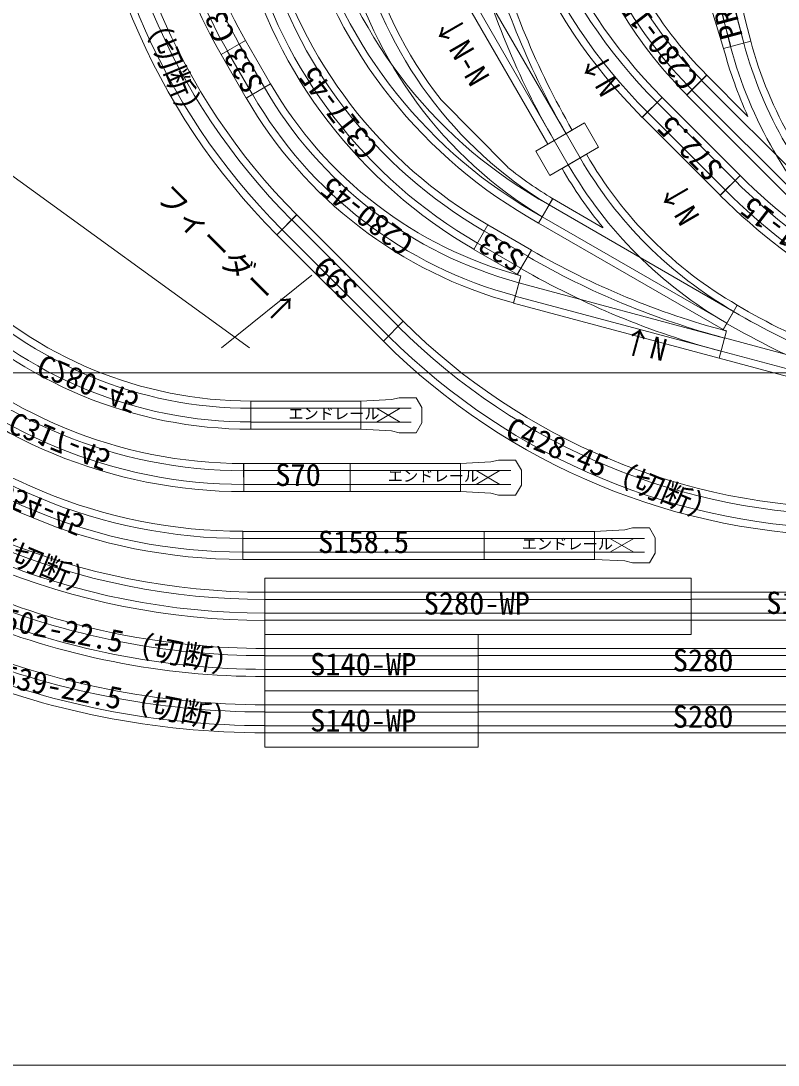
# Model space of a CAD drawing. Units: millimetres, scale not verified. Extents: x -3124 to 14616, y -9205 to 4147.
# Drawn here: x -1403 to -906, y -3203 to -2517 of the extents above; entities that cross this region are included whole.
import ezdxf
from ezdxf.enums import TextEntityAlignment as Align

# ---------------------------------------------------------------- set-up
doc = ezdxf.new("R2010")
doc.units = ezdxf.units.MM
doc.header["$LTSCALE"] = 100
doc.linetypes.add('DASHED1', pattern=[1.8, 1.2, -0.6])
doc.linetypes.add('DASHED2', pattern=[3, 2, -1])
for name, color, linetype, lineweight in [('0-0', 7, 'Continuous', 9), ('0-6', 3, 'Continuous', 9), ('0-7', 5, 'Continuous', 9), ('0-A', 3, 'DASHED1', 9)]:
    doc.layers.add(name, color=color, linetype=linetype, lineweight=lineweight)
doc.styles.add('ＭＳ ゴシック', font='')
doc.styles.get('ＭＳ ゴシック').set_extended_font_data('MS Gothic')

# ---------------------------------------------------------------- blocks, each defined once
blk = doc.blocks.new('N_TOMIX _ S140_WP')
at = {"layer": '0-0'}
for p, q in [((0, 27.7), (0, -9.3)), ((140, 27.7), (140, -9.3)), ((0, 18.5), (140, 18.5)), ((0, 0), (140, 0))]:
    blk.add_line(p, q, dxfattribs=at)
at = {"layer": '0-0', "color": 4}
for p, q in [((0, 27.7), (140, 27.7)), ((0, -9.3), (140, -9.3))]:
    blk.add_line(p, q, dxfattribs=at)
at = {"layer": '0-0', "color": 2}
for p, q in [((0, 13.7), (140, 13.7)), ((0, 4.7), (140, 4.7))]:
    blk.add_line(p, q, dxfattribs=at)
at = {"layer": '0-0', "color": 3, "style": 'ＭＳ ゴシック'}
blk.add_text('S140-WP', height=14.66, dxfattribs=at).set_placement((29.7, -3.5), align=Align.BOTTOM_LEFT)
blk = doc.blocks.new('N_TOMIX _ C280-15')
at = {"layer": '0-0'}
for p, q in [((0, 0), (0, 18.5)), ((70.1, -9.2), (74.9, 8.6))]:
    blk.add_line(p, q, dxfattribs=at)
for radius in [289.25, 270.75]:
    blk.add_arc((0, -270.7), radius, 75, 90, dxfattribs=at)
at = {"layer": '0-0', "color": 2}
for radius in [284.5, 275.5]:
    blk.add_arc((0, -270.7), radius, 75, 90, dxfattribs=at)
at = {"layer": '0-0', "color": 3, "style": 'ＭＳ ゴシック'}
blk.add_text('C280-15', height=14.66, rotation=352.5, dxfattribs=at).set_placement((0.7, 0.7), align=Align.BOTTOM_LEFT)
blk = doc.blocks.new('N_TOMIX _ S70(1)')
at = {"layer": '0-0'}
for p, q in [((0, 18.5), (0, 0)), ((0, 18.5), (70, 18.5)), ((70, 18.5), (70, 0)), ((0, 0), (70, 0))]:
    blk.add_line(p, q, dxfattribs=at)
at = {"layer": '0-0', "color": 2}
for p, q in [((0, 13.8), (70, 13.8)), ((0, 4.7), (70, 4.7))]:
    blk.add_line(p, q, dxfattribs=at)
at = {"layer": '0-0', "color": 3, "style": 'ＭＳ ゴシック'}
blk.add_text('S70', height=14.66, dxfattribs=at).set_placement((20.8, -0.7), align=Align.BOTTOM_LEFT)
blk = doc.blocks.new('N_TOMIX _ S280_WP')
at = {"layer": '0-0'}
for p, q in [((0, 27.7), (0, -9.3)), ((280, 27.7), (280, -9.3)), ((0, 18.5), (280, 18.5)), ((0, 0), (280, 0))]:
    blk.add_line(p, q, dxfattribs=at)
at = {"layer": '0-0', "color": 4}
for p, q in [((0, 27.7), (280, 27.7)), ((0, -9.3), (280, -9.3))]:
    blk.add_line(p, q, dxfattribs=at)
at = {"layer": '0-0', "color": 2}
for p, q in [((0, 13.7), (280, 13.7)), ((0, 4.7), (280, 4.7))]:
    blk.add_line(p, q, dxfattribs=at)
at = {"layer": '0-0', "color": 3, "style": 'ＭＳ ゴシック'}
blk.add_text('S280-WP', height=14.66, dxfattribs=at).set_placement((104.3, -0.6), align=Align.BOTTOM_LEFT)
blk = doc.blocks.new('N_TOMIX _ C354-45')
at = {"layer": '0-0'}
for p, q in [((0, 0), (0, 18.5)), ((243.8, -101), (256.9, -87.9))]:
    blk.add_line(p, q, dxfattribs=at)
for radius in [363.25, 344.75]:
    blk.add_arc((0, -344.8), radius, 45, 90, dxfattribs=at)
at = {"layer": '0-0', "color": 2}
for radius in [358.5, 349.5]:
    blk.add_arc((0, -344.8), radius, 45, 90, dxfattribs=at)
at = {"layer": '0-0', "color": 3, "style": 'ＭＳ ゴシック'}
blk.add_text('C354-45', height=14.66, rotation=337.5, dxfattribs=at).set_placement((98.6, -12.7), align=Align.BOTTOM_LEFT)
blk = doc.blocks.new('N_TOMIX _ C317-45')
at = {"layer": '0-0'}
for p, q in [((0, 0), (0, 18.5)), ((217.6, -90.1), (230.7, -77.1))]:
    blk.add_line(p, q, dxfattribs=at)
for radius in [326.25, 307.75]:
    blk.add_arc((0, -307.8), radius, 45, 90, dxfattribs=at)
at = {"layer": '0-0', "color": 2}
for radius in [321.5, 312.5]:
    blk.add_arc((0, -307.8), radius, 45, 90, dxfattribs=at)
at = {"layer": '0-0', "color": 3, "style": 'ＭＳ ゴシック'}
blk.add_text('C317-45', height=14.66, rotation=337.5, dxfattribs=at).set_placement((85.3, -12.2), align=Align.BOTTOM_LEFT)
blk = doc.blocks.new('N_TOMIX _ S99(1)')
at = {"layer": '0-0'}
for p, q in [((0, 18.5), (0, 0)), ((0, 18.5), (99, 18.5)), ((99, 18.5), (99, 0)), ((0, 0), (99, 0))]:
    blk.add_line(p, q, dxfattribs=at)
at = {"layer": '0-0', "color": 2}
for p, q in [((0, 13.8), (99, 13.8)), ((0, 4.7), (99, 4.7))]:
    blk.add_line(p, q, dxfattribs=at)
at = {"layer": '0-0', "color": 3, "style": 'ＭＳ ゴシック'}
blk.add_text('S99', height=14.66, dxfattribs=at).set_placement((36.7, -0.2), align=Align.BOTTOM_LEFT)
blk = doc.blocks.new('N_TOMIX _ エンドレール')
at = {"layer": '0-0'}
for p, q in [((97.5, 20.7), (108.7, 20.7)), ((112.5, 14.2), (108.7, 20.7)), ((72.5, 18.5), (72.5, 0)), ((112.5, 14.2), (112.5, 4.2)), ((112.5, 4.2), (108.7, -2.3)), ((97.5, -2.3), (108.7, -2.3))]:
    blk.add_line(p, q, dxfattribs=at)
at = {"layer": '0-0', "color": 2}
for p, q in [((72.5, 13.8), (105.5, 13.8)), ((82.7, 13.8), (98.3, 4.7)), ((82.7, 4.7), (98.3, 13.8)), ((72.5, 4.7), (105.5, 4.7))]:
    blk.add_line(p, q, dxfattribs=at)
at = {"layer": '0-0'}
for points in [[(72.5, 18.5), (92.5, 19.5), (97.5, 20.7)], [(72.5, 0), (92.5, -1), (97.5, -2.3)]]:
    blk.add_lwpolyline(points, dxfattribs=at)
at = {"layer": '0-6', "color": 7}
blk.add_line((0, 18.5), (72.5, 18.5), dxfattribs=at)
at = {"layer": '0-6', "color": 2}
for p, q in [((0, 13.8), (72.5, 13.8)), ((72.5, 4.7), (0, 4.7))]:
    blk.add_line(p, q, dxfattribs=at)
at = {"layer": '0-6', "color": 7}
blk.add_lwpolyline([(72.5, 0), (0, 0), (0, 18.5)], dxfattribs=at)
at = {"layer": '0-6', "style": 'ＭＳ ゴシック'}
blk.add_text('エンドレール', height=7.331, dxfattribs=at).set_placement((24.7, 4.4), align=Align.BOTTOM_LEFT)
blk = doc.blocks.new('N_TOMIX _ C280-45')
at = {"layer": '0-0'}
for p, q in [((0, 0), (0, 18.5)), ((191.4, -79.3), (204.5, -66.2))]:
    blk.add_line(p, q, dxfattribs=at)
for radius in [289.25, 270.75]:
    blk.add_arc((0, -270.8), radius, 45, 90, dxfattribs=at)
at = {"layer": '0-0', "color": 2}
for radius in [284.5, 275.5]:
    blk.add_arc((0, -270.8), radius, 45, 90, dxfattribs=at)
at = {"layer": '0-0', "color": 3, "style": 'ＭＳ ゴシック'}
blk.add_text('C280-45', height=14.66, rotation=337.5, dxfattribs=at).set_placement((71.3, -9), align=Align.BOTTOM_LEFT)
blk = doc.blocks.new('3人掛け机')
at = {"layer": '0-7', "color": 6}
blk.add_lwpolyline([(0, 0), (1804, 0), (1804, 455), (0, 455)], close=True, dxfattribs=at)
blk = doc.blocks.new('N_TOMIX _ CPR317_280-45')
at = {"layer": '0-0'}
for p, q in [((0, 18.5), (0, 0)), ((35.9, -3.1), (96, -19.5)), ((189.7, -82.6), (203, -69.8)), ((219.5, -86.3), (203, -69.8)), ((219.5, -86.3), (232.3, -73))]:
    blk.add_line(p, q, dxfattribs=at)
for centre, radius, start, end in [((5.7, -307.7), 326.25, 46, 91), ((-5.1, -270.7), 270.75, 81.30714, 88.93104), ((-5.1, -270.7), 270.75, 43.9991, 68.07749)]:
    blk.add_arc(centre, radius, start, end, dxfattribs=at)
at = {"layer": '0-0', "color": 2}
for centre, radius, start, end in [((5.7, -307.7), 321.5, 46, 91.01478), ((-5, -270.7), 284.5, 44, 88.9833), ((5.7, -307.7), 312.5, 46, 91.044), ((-5, -270.7), 275.5, 44, 88.95009)]:
    blk.add_arc(centre, radius, start, end, dxfattribs=at)
blk = doc.blocks.new('N_TOMIX _ S33')
at = {"layer": '0-0'}
for p, q in [((0, 18.5), (0, 0)), ((0, 18.5), (33, 18.5)), ((33, 18.5), (33, 0)), ((0, 0), (33, 0))]:
    blk.add_line(p, q, dxfattribs=at)
at = {"layer": '0-0', "color": 2}
for p, q in [((0, 13.8), (33, 13.8)), ((0, 4.7), (33, 4.7))]:
    blk.add_line(p, q, dxfattribs=at)
at = {"layer": '0-0', "color": 3, "style": 'ＭＳ ゴシック'}
blk.add_text('S33', height=14.66, dxfattribs=at).set_placement((1.8, -0.6), align=Align.BOTTOM_LEFT)
blk = doc.blocks.new('N_TOMIX _ PR280-30')
at = {"layer": '0-0'}
for p, q in [((0, 0), (0, 18.5)), ((0, 18.5), (140, 18.5)), ((140, 0), (140, 18.5)), ((101.8, 0), (140, 0)), ((135.4, -36.3), (144.6, -20.3))]:
    blk.add_line(p, q, dxfattribs=at)
at = {"layer": '0-0', "color": 2}
for p, q in [((0, 13.7), (140, 13.7)), ((0, 4.8), (140, 4.8))]:
    blk.add_line(p, q, dxfattribs=at)
for radius in [284.5, 275.5]:
    blk.add_arc((0, -270.8), radius, 60, 90, dxfattribs=at)
at = {"layer": '0-0'}
for radius, end in [(270.75, 90), (289.25, 69.39706)]:
    blk.add_arc((0, -270.8), radius, 60, end, dxfattribs=at)
blk = doc.blocks.new('N_TOMIX _ PR541-15(11)')
at = {"layer": '0-0'}
for p, q in [((0, 18.5), (140, 18.5)), ((0, 18.5), (0, 0)), ((140, 0), (140, 18.5)), ((142.4, -0.2), (140, 0)), ((142.4, -0.2), (137.6, -18.1))]:
    blk.add_line(p, q, dxfattribs=at)
at = {"layer": '0-0', "color": 2}
for p, q in [((0, 13.7), (140, 13.7)), ((0, 4.8), (140, 4.8))]:
    blk.add_line(p, q, dxfattribs=at)
for radius in [545.5, 536.5]:
    blk.add_arc((0, -531.7), radius, 75, 90, dxfattribs=at)
at = {"layer": '0-0'}
blk.add_arc((0, -531.7), 531.75, 75, 90, dxfattribs=at)
blk = doc.blocks.new('N_TOMIX _ S18.5_WT')
at = {"layer": '0-0', "color": 4}
for p, q in [((0, -9.3), (0, 27.7)), ((0, 27.7), (18.5, 27.7)), ((18.5, -9.3), (18.5, 27.7)), ((0, -9.3), (18.5, -9.3))]:
    blk.add_line(p, q, dxfattribs=at)
at = {"layer": '0-0', "color": 2}
for p, q in [((0, 13.7), (18.5, 13.7)), ((0, 4.7), (18.5, 4.7))]:
    blk.add_line(p, q, dxfattribs=at)
blk = doc.blocks.new('N_TOMIX _ C391-15')
at = {"layer": '0-0'}
for p, q in [((0, 0), (0, 18.5)), ((98.8, -13), (103.6, 4.9))]:
    blk.add_line(p, q, dxfattribs=at)
for radius in [400.25, 381.75]:
    blk.add_arc((0, -381.7), radius, 75, 90, dxfattribs=at)
at = {"layer": '0-0', "color": 2}
for radius in [395.5, 386.5]:
    blk.add_arc((0, -381.7), radius, 75, 90, dxfattribs=at)
at = {"layer": '0-0', "color": 3, "style": 'ＭＳ ゴシック'}
blk.add_text('C391-15', height=14.66, rotation=352.5, dxfattribs=at).set_placement((16.1, -0.9), align=Align.BOTTOM_LEFT)
blk = doc.blocks.new('N_TOMIX _ S72.5')
at = {"layer": '0-0'}
for p, q in [((0, 18.5), (72.5, 18.5)), ((0, 18.5), (0, 0)), ((72.5, 0), (72.5, 18.5)), ((0, 0), (72.5, 0))]:
    blk.add_line(p, q, dxfattribs=at)
at = {"layer": '0-0', "color": 2}
for p, q in [((0, 13.8), (72.5, 13.8)), ((0, 4.7), (72.5, 4.7))]:
    blk.add_line(p, q, dxfattribs=at)
at = {"layer": '0-0', "color": 3, "style": 'ＭＳ ゴシック'}
blk.add_text('S72.5', height=14.66, dxfattribs=at).set_placement((11.1, -0.9), align=Align.BOTTOM_LEFT)
blk = doc.blocks.new('N_TOMIX _ PRL541_280-15')
at = {"layer": '0-0'}
for p, q in [((109.3, 29.1), (137.6, 36.6)), ((142.4, 18.7), (137.6, 36.6)), ((109.3, 29.1), (61.3, 20.6)), ((0, 18.5), (61.3, 20.6)), ((0, 18.5), (0, 0)), ((142.4, 18.7), (140, 18.5)), ((140, 0), (140, 18.5)), ((142.4, -0.2), (140, 0)), ((142.4, -0.2), (137.6, -18.1))]:
    blk.add_line(p, q, dxfattribs=at)
at = {"layer": '0-0', "color": 2}
for p, q in [((138.8, 32.1), (105.4, 23.1)), ((141.2, 23.4), (107.7, 14.4)), ((0, 13.7), (140, 13.7)), ((0, 4.8), (140, 4.8))]:
    blk.add_line(p, q, dxfattribs=at)
for centre, radius, start, end in [((34.1, 289.3), 275.5, 270, 285), ((0, -531.7), 545.5, 75, 90), ((34.1, 289.3), 284.5, 270, 285), ((0, -531.7), 536.5, 75, 90)]:
    blk.add_arc(centre, radius, start, end, dxfattribs=at)
at = {"layer": '0-0'}
blk.add_arc((0, -531.7), 531.75, 75, 90, dxfattribs=at)
at = {"layer": '0-7', "color": 3, "style": 'ＭＳ ゴシック'}
blk.add_text('PRL541/280-15', height=14.66, dxfattribs=at).set_placement((4.8, -0.3), align=Align.BOTTOM_LEFT)
blk = doc.blocks.new('N_TOMIX _ C502-22.5（切断）')
at = {"layer": '0-0'}
for p, q in [((188.6, 56), (195.6, 38.9)), ((0, 0), (0, 18.5))]:
    blk.add_line(p, q, dxfattribs=at)
for radius in [492.75, 511.25]:
    blk.add_arc((0, 511.3), radius, 270, 292.5, dxfattribs=at)
at = {"layer": '0-0', "color": 2}
for radius in [497.5, 506.5]:
    blk.add_arc((0, 511.3), radius, 270, 292.5, dxfattribs=at)
at = {"layer": '0-0', "color": 3, "style": 'ＭＳ ゴシック'}
blk.add_text('C502-22.5（切断）', height=14.66, rotation=11.25, dxfattribs=at).set_placement((15.2, -4.7), align=Align.BOTTOM_LEFT)
blk = doc.blocks.new('N_TOMIX _ C539-22.5（切断）')
at = {"layer": '0-0'}
for p, q in [((202.7, 58.8), (209.8, 41.7)), ((0, 0), (0, 18.5))]:
    blk.add_line(p, q, dxfattribs=at)
for radius in [529.75, 548.25]:
    blk.add_arc((0, 548.3), radius, 270, 292.5, dxfattribs=at)
at = {"layer": '0-0', "color": 2}
for radius in [534.5, 543.5]:
    blk.add_arc((0, 548.3), radius, 270, 292.5, dxfattribs=at)
at = {"layer": '0-0', "color": 3, "style": 'ＭＳ ゴシック'}
blk.add_text('C539-22.5（切断）', height=14.66, rotation=11.25, dxfattribs=at).set_placement((28.5, -2.6), align=Align.BOTTOM_LEFT)
blk = doc.blocks.new('N_TOMIX _ C465-45（切断）')
at = {"layer": '0-A', "color": 7, "linetype": 'Continuous'}
for p, q in [((322.3, 152), (335.3, 138.9)), ((0, 18.5), (0, 0))]:
    blk.add_line(p, q, dxfattribs=at)
for radius in [455.75, 474.25]:
    blk.add_arc((0, 474.2), radius, 270, 315, dxfattribs=at)
at = {"layer": '0-A', "color": 2, "linetype": 'Continuous'}
for radius in [460.5, 469.5]:
    blk.add_arc((0, 474.2), radius, 270, 315, dxfattribs=at)
at = {"layer": '0-A', "style": 'ＭＳ ゴシック'}
blk.add_text('C465-45（切断）', height=14.66, rotation=22.5, dxfattribs=at).set_placement((108.6, 8.1), align=Align.BOTTOM_LEFT)
blk = doc.blocks.new('N_TOMIX _ C428-45（切断）')
at = {"layer": '0-A', "color": 7, "linetype": 'Continuous'}
for p, q in [((296.1, 141.1), (309.2, 128.1)), ((0, 0), (0, 18.5))]:
    blk.add_line(p, q, dxfattribs=at)
for radius in [418.75, 437.25]:
    blk.add_arc((0, 437.3), radius, 270, 315, dxfattribs=at)
at = {"layer": '0-A', "color": 2, "linetype": 'Continuous'}
for radius in [423.5, 432.5]:
    blk.add_arc((0, 437.3), radius, 270, 315, dxfattribs=at)
at = {"layer": '0-A', "style": 'ＭＳ ゴシック'}
blk.add_text('C428-45（切断）', height=14.66, rotation=22.5, dxfattribs=at).set_placement((102.3, 7.3), align=Align.BOTTOM_LEFT)
blk = doc.blocks.new('N_TOMIX _ S158.5')
at = {"layer": '0-0'}
for p, q in [((0, 18.5), (0, 0)), ((0, 18.5), (158.5, 18.5)), ((158.5, 18.5), (158.5, 0)), ((0, 0), (158.5, 0))]:
    blk.add_line(p, q, dxfattribs=at)
at = {"layer": '0-0', "color": 2}
for p, q in [((0, 13.8), (158.5, 13.8)), ((0, 4.7), (158.5, 4.7))]:
    blk.add_line(p, q, dxfattribs=at)
at = {"layer": '0-0', "color": 3, "style": 'ＭＳ ゴシック'}
blk.add_text('S158.5', height=14.66, dxfattribs=at).set_placement((49.4, -0.2), align=Align.BOTTOM_LEFT)
blk = doc.blocks.new('N_TOMIX _ C317-15')
at = {"layer": '0-0'}
for p, q in [((0, 0), (0, 18.5)), ((79.7, -10.5), (84.4, 7.4))]:
    blk.add_line(p, q, dxfattribs=at)
for radius in [326.25, 307.75]:
    blk.add_arc((0, -307.8), radius, 75, 90, dxfattribs=at)
at = {"layer": '0-0', "color": 2}
for radius in [321.5, 312.5]:
    blk.add_arc((0, -307.8), radius, 75, 90, dxfattribs=at)
at = {"layer": '0-0', "color": 3, "style": 'ＭＳ ゴシック'}
blk.add_text('C317-15', height=14.66, rotation=352.5, dxfattribs=at).set_placement((5, -0.1), align=Align.BOTTOM_LEFT)
blk = doc.blocks.new('N_TOMIX _ S280(1)')
at = {"layer": '0-0'}
for p, q in [((0, 18.5), (280, 18.5)), ((0, 18.5), (0, 0)), ((280, 18.5), (280, 0)), ((0, 0), (280, 0))]:
    blk.add_line(p, q, dxfattribs=at)
at = {"layer": '0-0', "color": 2}
for p, q in [((0, 13.8), (280, 13.8)), ((0, 4.7), (280, 4.7))]:
    blk.add_line(p, q, dxfattribs=at)
at = {"layer": '0-0', "color": 3, "style": 'ＭＳ ゴシック'}
blk.add_text('S280', height=14.66, dxfattribs=at).set_placement((128, -1), align=Align.BOTTOM_LEFT)

msp = doc.modelspace()

# ---------------------------------------------------------------- linework, layer by layer
at = {"layer": '0-A', "color": 1, "linetype": 'DASHED2'}
msp.add_line((-1212.1, -2683.8), (-1271.6, -2731.6), dxfattribs=at)
msp.add_lwpolyline([(-1253.1, -2731.6), (-1516.7, -2540.3), (-1529.4, -2122.6)], dxfattribs=at)

# ---------------------------------------------------------------- block references
at = {"layer": '0-0', "rotation": 337.5}
for name, p in [('N_TOMIX _ C502-22.5（切断）', (-1438.7, -2908.8)), ('N_TOMIX _ C539-22.5（切断）', (-1452.8, -2943))]:
    msp.add_blockref(name, p, dxfattribs=at)
at = {"layer": '0-0'}
for name, p in [('N_TOMIX _ S140_WP', (-1243, -2947.7)), ('N_TOMIX _ S280(1)', (-1103, -2947.7)), ('N_TOMIX _ S140_WP', (-1243, -2984.7)), ('N_TOMIX _ S280(1)', (-1103, -2984.7))]:
    msp.add_blockref(name, p, dxfattribs=at)
at = {"layer": '0-7'}
msp.add_blockref('3人掛け机', (-1953.5, -2748.1), dxfattribs=at)
at = {"layer": '0-7', "rotation": 180}
msp.add_blockref('3人掛け机', (-149.5, -2748.1), dxfattribs=at)
at = {"layer": '0-A'}
for name, p, rotation in [('N_TOMIX _ C354-45', (-982, -2567), 135), ('N_TOMIX _ C428-45（切断）', (-1363.3, -2348), 270), ('N_TOMIX _ PRL541_280-15', (-923.7, -2530), 105), ('N_TOMIX _ CPR317_280-45', (-1053.9, -2633.5), 150), ('N_TOMIX _ C317-15', (-1255.8, -2529.5), 120), ('N_TOMIX _ C317-45', (-1096.5, -2650.8), 150), ('N_TOMIX _ PR541-15(11)', (-1041, -2588.4), 120), ('N_TOMIX _ C280-15', (-952.6, -2552.2), 135), ('N_TOMIX _ PR280-30', (-853.7, -2651.4), 135), ('N_TOMIX _ S33', (-1239.3, -2558.1), 120), ('N_TOMIX _ C280-45', (-1074.9, -2684.2), 165), ('N_TOMIX _ S72.5', (-930.7, -2618.2), 135), ('N_TOMIX _ S18.5_WT', (-1031.8, -2604.4), 120), ('N_TOMIX _ PR280-30', (-932.7, -2703.5), 150), ('N_TOMIX _ C391-15', (-851.6, -2678.9), 150), ('N_TOMIX _ C428-45（切断）', (-1165.2, -2727.2), 315), ('N_TOMIX _ S99(1)', (-1152.1, -2714.1), 135), ('N_TOMIX _ S33', (-1067.9, -2667.3), 150), ('N_TOMIX _ C465-45（切断）', (-1578.4, -2771.8), 315), ('N_TOMIX _ PR541-15(11)', (-939.7, -2720.5), 165), ('N_TOMIX _ PR541-15(11)', (-804.5, -2756.7), 165)]:
    msp.add_blockref(name, p, dxfattribs=dict(at, rotation=rotation))
at = {"layer": '0-A', "yscale": -1, "rotation": 315}
for name, p in [('N_TOMIX _ C280-45', (-1443.8, -2687.3)), ('N_TOMIX _ C317-45', (-1474.6, -2717.5)), ('N_TOMIX _ C354-45', (-1501.3, -2751.2))]:
    msp.add_blockref(name, p, dxfattribs=at)
at = {"layer": '0-A'}
for name, p in [('N_TOMIX _ エンドレール', (-1252.4, -2785.1)), ('N_TOMIX _ S70(1)', (-1257, -2826.1)), ('N_TOMIX _ エンドレール', (-1187, -2826.1)), ('N_TOMIX _ S158.5', (-1257.5, -2870.7)), ('N_TOMIX _ エンドレール', (-1099, -2870.7)), ('N_TOMIX _ S280_WP', (-1243, -2910.7)), ('N_TOMIX _ S158.5', (-963, -2910.7))]:
    msp.add_blockref(name, p, dxfattribs=at)

# ---------------------------------------------------------------- texts
at = {"layer": '0-A', "style": 'ＭＳ ゴシック'}
for s, rotation, p in [('↓N-N', 300, (-1136.3, -2519.9)), ('↓N', 300, (-1040.4, -2544)), ('フィーダー↑', 315, (-1318.7, -2636.2)), ('↓N', 300, (-988.4, -2628.9)), ('↑N', 345, (-1011.5, -2737))]:
    msp.add_text(s, height=14.66, rotation=rotation, dxfattribs=at).set_placement(p, align=Align.BOTTOM_LEFT)

doc.saveas('drawing.dxf')
